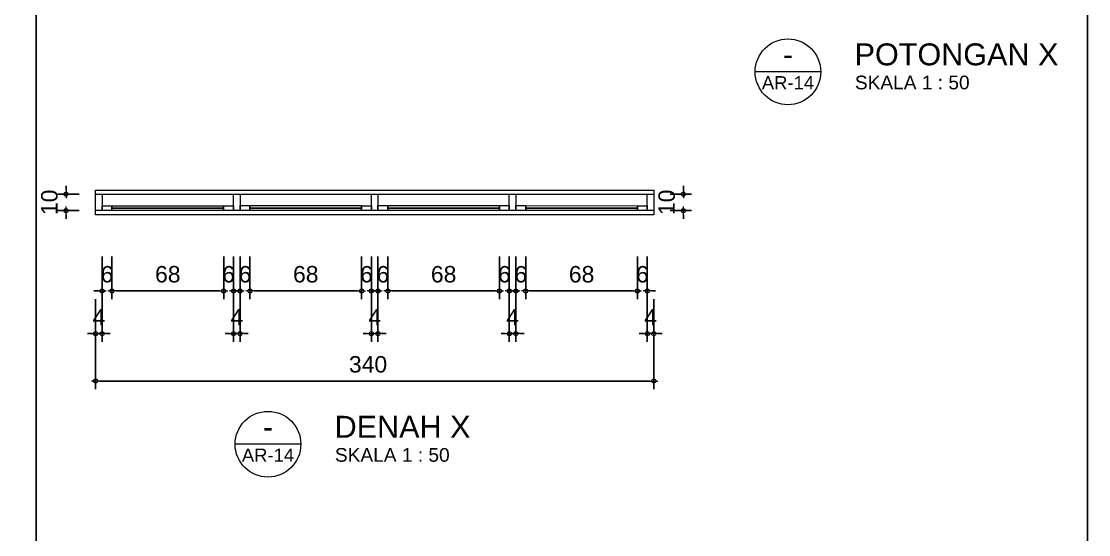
# Model space of a CAD drawing. Header units: inches. Extents: x 249 to 1192, y -18 to 440.
# Drawn here: x 263.77 to 276.77, y 130.47 to 136.71 of the extents above; entities that cross this region are included whole.
import ezdxf
from ezdxf.enums import TextEntityAlignment as Align

# ---------------------------------------------------------------- set-up
doc = ezdxf.new("R2010")
doc.units = ezdxf.units.IN
doc.header["$MEASUREMENT"] = 0
for name, color, linetype, lineweight in [('ars', 11, 'Continuous', 0), ('KUSEN', 16, 'Continuous', 15), ('lan', 7, 'Continuous', 15), ('NOT', 7, 'Continuous', 9), ('TEXS', 7, 'Continuous', 9)]:
    doc.layers.add(name, color=color, linetype=linetype, lineweight=lineweight)
doc.styles.add('S', font='SIMPLEX', dxfattribs={"width": 1.1})
doc.styles.get("Standard").update_dxf_attribs({"font": 'arial.ttf'})
doc.dimstyles.new('SK-50', dxfattribs={"dimtxt": 0.25, "dimasz": 0.1, "dimexe": 0.1, "dimexo": 0, "dimgap": 0.1, "dimtad": 1, "dimdec": 0, "dimlfac": 50, "dimzin": 12, "dimdsep": 46, "dimtxsty": 'Standard', "dimblk": 'BULAT', "dimcen": 0.1, "dimadec": 0, "dimazin": 3, "dimtfac": 1, "dimtdec": 0, "dimtix": 1, "dimtofl": 0, "dimtmove": 0, "dimatfit": 3, "dimldrblk": 'BULAT', "dimfxl": 0, "dimtolj": 1, "dimtzin": 0, "dimarcsym": 0})

# ---------------------------------------------------------------- blocks, each defined once
blk = doc.blocks.new('Ndtpd')
blk.add_line((0.747, 0), (-0.747, 0))
blk.add_circle((0, 0), 0.747)
at = {"color": 10, "style": 'S', "width": 1.1, "flags": 4}
blk.add_attdef('NO', text='', height=0.5, dxfattribs=at).set_placement((0, 0.148), align=Align.CENTER)
blk.add_attdef('NDTPD', (1.516, 0.148), '', height=0.5, dxfattribs=at)
at = {"color": 5, "style": 'S', "width": 1.1, "flags": 4}
blk.add_attdef('NOLBR', text='', height=0.3, dxfattribs=at).set_placement((0, -0.398), align=Align.CENTER)
blk.add_attdef('SKALA', (1.523, -0.398), '', height=0.3, dxfattribs=at)
blk = doc.blocks.new('BULAT')
for p, q in [((-1, 0), (1, 0)), ((0, -1), (0, 1))]:
    blk.add_line(p, q)
blk.add_circle((0, 0), 0.5)
blk = doc.blocks.new('*D795')
at = {"layer": 'DEFPOINTS', "color": 0}
for p in [(264.872, 133.852), (266.233, 133.852), (264.872, 133.432)]:
    blk.add_point(p, dxfattribs=at)
at = {"layer": 'TEXS', "color": 0, "lineweight": -2}
for p, q in [((264.872, 133.852), (264.872, 133.332)), ((266.233, 133.852), (266.233, 133.332)), ((266.183, 133.432), (264.922, 133.432))]:
    blk.add_line(p, q, dxfattribs=at)
at = {"layer": 'TEXS', "color": 0, "lineweight": -2, "xscale": 0.05, "yscale": 0.05, "zscale": 0.05}
for p, rotation in [((264.872, 133.432), 179.9999999999739), ((266.233, 133.432), 359.999999999974)]:
    blk.add_blockref('BULAT', p, dxfattribs=dict(at, rotation=rotation))
at = {"layer": 'TEXS', "color": 0, "insert": (265.552, 133.634), "char_height": 0.2, "attachment_point": 5}
blk.add_mtext('\\A1;68', dxfattribs=at)
blk = doc.blocks.new('*D796')
at = {"layer": 'DEFPOINTS', "color": 0}
for p in [(266.353, 133.332), (266.433, 133.332), (266.353, 132.913)]:
    blk.add_point(p, dxfattribs=at)
at = {"layer": 'TEXS', "color": 0, "lineweight": -2}
for p, q in [((266.353, 133.332), (266.353, 132.813)), ((266.433, 133.332), (266.433, 132.813)), ((266.303, 132.913), (266.253, 132.913)), ((266.483, 132.913), (266.533, 132.913))]:
    blk.add_line(p, q, dxfattribs=at)
at = {"layer": 'TEXS', "color": 0, "lineweight": -2, "xscale": 0.05, "yscale": 0.05, "zscale": 0.05}
for p, rotation in [((266.353, 132.913), 359.999999999974), ((266.433, 132.913), 179.9999999999739)]:
    blk.add_blockref('BULAT', p, dxfattribs=dict(at, rotation=rotation))
at = {"layer": 'TEXS', "color": 0, "insert": (266.393, 133.113), "char_height": 0.2, "attachment_point": 5}
blk.add_mtext('\\A1;4', dxfattribs=at)
blk = doc.blocks.new('*D797')
at = {"layer": 'DEFPOINTS', "color": 0}
for p in [(264.312, 134.61), (264.472, 134.61), (264.472, 134.41)]:
    blk.add_point(p, dxfattribs=at)
at = {"layer": 'TEXS', "color": 0, "lineweight": -2}
for p, q in [((264.472, 134.61), (264.212, 134.61)), ((264.312, 134.66), (264.312, 134.71)), ((264.472, 134.41), (264.212, 134.41)), ((264.312, 134.36), (264.312, 134.31))]:
    blk.add_line(p, q, dxfattribs=at)
at = {"layer": 'TEXS', "color": 0, "lineweight": -2, "xscale": 0.05, "yscale": 0.05, "zscale": 0.05}
for p, rotation in [((264.312, 134.61), 270), ((264.312, 134.41), 90)]:
    blk.add_blockref('BULAT', p, dxfattribs=dict(at, rotation=rotation))
at = {"layer": 'TEXS', "color": 0, "insert": (264.11, 134.51), "char_height": 0.2, "attachment_point": 5, "rotation": 90}
blk.add_mtext('\\A1;10', dxfattribs=at)
blk = doc.blocks.new('*D798')
at = {"layer": 'DEFPOINTS', "color": 0}
for p in [(264.672, 133.332), (271.474, 133.332), (271.474, 132.335)]:
    blk.add_point(p, dxfattribs=at)
at = {"layer": 'TEXS', "color": 0, "lineweight": -2}
for p, q in [((264.672, 133.332), (264.672, 132.235)), ((271.474, 133.332), (271.474, 132.235)), ((264.722, 132.335), (271.424, 132.335))]:
    blk.add_line(p, q, dxfattribs=at)
at = {"layer": 'TEXS', "color": 0, "lineweight": -2, "xscale": 0.05, "yscale": 0.05, "zscale": 0.05, "rotation": 180}
blk.add_blockref('BULAT', (264.672, 132.335), dxfattribs=at)
at = {"layer": 'TEXS', "color": 0, "lineweight": -2, "xscale": 0.05, "yscale": 0.05, "zscale": 0.05}
blk.add_blockref('BULAT', (271.474, 132.335), dxfattribs=at)
at = {"layer": 'TEXS', "color": 0, "insert": (267.992, 132.538), "char_height": 0.2, "attachment_point": 5}
blk.add_mtext('\\A1;340', dxfattribs=at)
blk = doc.blocks.new('*D799')
at = {"layer": 'DEFPOINTS', "color": 0}
for p in [(264.672, 133.332), (264.752, 133.332), (264.672, 132.913)]:
    blk.add_point(p, dxfattribs=at)
at = {"layer": 'TEXS', "color": 0, "lineweight": -2}
for p, q in [((264.672, 133.332), (264.672, 132.813)), ((264.752, 133.332), (264.752, 132.813)), ((264.622, 132.913), (264.572, 132.913)), ((264.802, 132.913), (264.852, 132.913))]:
    blk.add_line(p, q, dxfattribs=at)
at = {"layer": 'TEXS', "color": 0, "lineweight": -2, "xscale": 0.05, "yscale": 0.05, "zscale": 0.05}
for p, rotation in [((264.672, 132.913), 359.999999999974), ((264.752, 132.913), 179.9999999999739)]:
    blk.add_blockref('BULAT', p, dxfattribs=dict(at, rotation=rotation))
at = {"layer": 'TEXS', "color": 0, "insert": (264.712, 133.113), "char_height": 0.2, "attachment_point": 5}
blk.add_mtext('\\A1;4', dxfattribs=at)
blk = doc.blocks.new('*D800')
at = {"layer": 'DEFPOINTS', "color": 0}
for p in [(264.752, 133.852), (264.872, 133.852), (264.752, 133.432)]:
    blk.add_point(p, dxfattribs=at)
at = {"layer": 'TEXS', "color": 0, "lineweight": -2}
for p, q in [((264.752, 133.852), (264.752, 133.332)), ((264.872, 133.852), (264.872, 133.332)), ((264.702, 133.432), (264.652, 133.432)), ((264.922, 133.432), (264.972, 133.432))]:
    blk.add_line(p, q, dxfattribs=at)
at = {"layer": 'TEXS', "color": 0, "lineweight": -2, "xscale": 0.05, "yscale": 0.05, "zscale": 0.05}
for p, rotation in [((264.752, 133.432), 359.999999999974), ((264.872, 133.432), 179.9999999999739)]:
    blk.add_blockref('BULAT', p, dxfattribs=dict(at, rotation=rotation))
at = {"layer": 'TEXS', "color": 0, "insert": (264.812, 133.634), "char_height": 0.2, "attachment_point": 5}
blk.add_mtext('\\A1;6', dxfattribs=at)
blk = doc.blocks.new('*D801')
at = {"layer": 'DEFPOINTS', "color": 0}
for p in [(266.233, 133.852), (266.353, 133.852), (266.233, 133.432)]:
    blk.add_point(p, dxfattribs=at)
at = {"layer": 'TEXS', "color": 0, "lineweight": -2}
for p, q in [((266.233, 133.852), (266.233, 133.332)), ((266.353, 133.852), (266.353, 133.332)), ((266.183, 133.432), (266.133, 133.432)), ((266.403, 133.432), (266.453, 133.432))]:
    blk.add_line(p, q, dxfattribs=at)
at = {"layer": 'TEXS', "color": 0, "lineweight": -2, "xscale": 0.05, "yscale": 0.05, "zscale": 0.05}
for p, rotation in [((266.233, 133.432), 359.999999999974), ((266.353, 133.432), 179.9999999999739)]:
    blk.add_blockref('BULAT', p, dxfattribs=dict(at, rotation=rotation))
at = {"layer": 'TEXS', "color": 0, "insert": (266.293, 133.634), "char_height": 0.2, "attachment_point": 5}
blk.add_mtext('\\A1;6', dxfattribs=at)
blk = doc.blocks.new('*D802')
at = {"layer": 'DEFPOINTS', "color": 0}
for p in [(266.433, 133.852), (266.553, 133.852), (266.433, 133.432)]:
    blk.add_point(p, dxfattribs=at)
at = {"layer": 'TEXS', "color": 0, "lineweight": -2}
for p, q in [((266.433, 133.852), (266.433, 133.332)), ((266.553, 133.852), (266.553, 133.332)), ((266.383, 133.432), (266.333, 133.432)), ((266.603, 133.432), (266.653, 133.432))]:
    blk.add_line(p, q, dxfattribs=at)
at = {"layer": 'TEXS', "color": 0, "lineweight": -2, "xscale": 0.05, "yscale": 0.05, "zscale": 0.05}
for p, rotation in [((266.433, 133.432), 359.999999999974), ((266.553, 133.432), 179.9999999999739)]:
    blk.add_blockref('BULAT', p, dxfattribs=dict(at, rotation=rotation))
at = {"layer": 'TEXS', "color": 0, "insert": (266.493, 133.634), "char_height": 0.2, "attachment_point": 5}
blk.add_mtext('\\A1;6', dxfattribs=at)
blk = doc.blocks.new('*D803')
at = {"layer": 'DEFPOINTS', "color": 0}
for p in [(266.553, 133.852), (267.913, 133.852), (266.553, 133.432)]:
    blk.add_point(p, dxfattribs=at)
at = {"layer": 'TEXS', "color": 0, "lineweight": -2}
for p, q in [((266.553, 133.852), (266.553, 133.332)), ((267.913, 133.852), (267.913, 133.332)), ((267.863, 133.432), (266.603, 133.432))]:
    blk.add_line(p, q, dxfattribs=at)
at = {"layer": 'TEXS', "color": 0, "lineweight": -2, "xscale": 0.05, "yscale": 0.05, "zscale": 0.05}
for p, rotation in [((266.553, 133.432), 179.9999999999739), ((267.913, 133.432), 359.999999999974)]:
    blk.add_blockref('BULAT', p, dxfattribs=dict(at, rotation=rotation))
at = {"layer": 'TEXS', "color": 0, "insert": (267.233, 133.634), "char_height": 0.2, "attachment_point": 5}
blk.add_mtext('\\A1;68', dxfattribs=at)
blk = doc.blocks.new('*D804')
at = {"layer": 'DEFPOINTS', "color": 0}
for p in [(267.913, 133.852), (268.033, 133.852), (267.913, 133.432)]:
    blk.add_point(p, dxfattribs=at)
at = {"layer": 'TEXS', "color": 0, "lineweight": -2}
for p, q in [((267.913, 133.852), (267.913, 133.332)), ((268.033, 133.852), (268.033, 133.332)), ((267.863, 133.432), (267.813, 133.432)), ((268.083, 133.432), (268.133, 133.432))]:
    blk.add_line(p, q, dxfattribs=at)
at = {"layer": 'TEXS', "color": 0, "lineweight": -2, "xscale": 0.05, "yscale": 0.05, "zscale": 0.05}
for p, rotation in [((267.913, 133.432), 359.999999999974), ((268.033, 133.432), 179.9999999999739)]:
    blk.add_blockref('BULAT', p, dxfattribs=dict(at, rotation=rotation))
at = {"layer": 'TEXS', "color": 0, "insert": (267.973, 133.634), "char_height": 0.2, "attachment_point": 5}
blk.add_mtext('\\A1;6', dxfattribs=at)
blk = doc.blocks.new('*D805')
at = {"layer": 'DEFPOINTS', "color": 0}
for p in [(268.033, 133.332), (268.113, 133.332), (268.033, 132.913)]:
    blk.add_point(p, dxfattribs=at)
at = {"layer": 'TEXS', "color": 0, "lineweight": -2}
for p, q in [((268.033, 133.332), (268.033, 132.813)), ((268.113, 133.332), (268.113, 132.813)), ((267.983, 132.913), (267.933, 132.913)), ((268.163, 132.913), (268.213, 132.913))]:
    blk.add_line(p, q, dxfattribs=at)
at = {"layer": 'TEXS', "color": 0, "lineweight": -2, "xscale": 0.05, "yscale": 0.05, "zscale": 0.05}
for p, rotation in [((268.033, 132.913), 359.999999999974), ((268.113, 132.913), 179.9999999999739)]:
    blk.add_blockref('BULAT', p, dxfattribs=dict(at, rotation=rotation))
at = {"layer": 'TEXS', "color": 0, "insert": (268.073, 133.113), "char_height": 0.2, "attachment_point": 5}
blk.add_mtext('\\A1;4', dxfattribs=at)
blk = doc.blocks.new('*D806')
at = {"layer": 'DEFPOINTS', "color": 0}
for p in [(268.113, 133.852), (268.233, 133.852), (268.113, 133.432)]:
    blk.add_point(p, dxfattribs=at)
at = {"layer": 'TEXS', "color": 0, "lineweight": -2}
for p, q in [((268.113, 133.852), (268.113, 133.332)), ((268.233, 133.852), (268.233, 133.332)), ((268.063, 133.432), (268.013, 133.432)), ((268.283, 133.432), (268.333, 133.432))]:
    blk.add_line(p, q, dxfattribs=at)
at = {"layer": 'TEXS', "color": 0, "lineweight": -2, "xscale": 0.05, "yscale": 0.05, "zscale": 0.05}
for p, rotation in [((268.113, 133.432), 359.999999999974), ((268.233, 133.432), 179.9999999999739)]:
    blk.add_blockref('BULAT', p, dxfattribs=dict(at, rotation=rotation))
at = {"layer": 'TEXS', "color": 0, "insert": (268.173, 133.634), "char_height": 0.2, "attachment_point": 5}
blk.add_mtext('\\A1;6', dxfattribs=at)
blk = doc.blocks.new('*D807')
at = {"layer": 'DEFPOINTS', "color": 0}
for p in [(268.233, 133.852), (269.593, 133.852), (268.233, 133.432)]:
    blk.add_point(p, dxfattribs=at)
at = {"layer": 'TEXS', "color": 0, "lineweight": -2}
for p, q in [((268.233, 133.852), (268.233, 133.332)), ((269.593, 133.852), (269.593, 133.332)), ((269.543, 133.432), (268.283, 133.432))]:
    blk.add_line(p, q, dxfattribs=at)
at = {"layer": 'TEXS', "color": 0, "lineweight": -2, "xscale": 0.05, "yscale": 0.05, "zscale": 0.05}
for p, rotation in [((268.233, 133.432), 179.9999999999739), ((269.593, 133.432), 359.999999999974)]:
    blk.add_blockref('BULAT', p, dxfattribs=dict(at, rotation=rotation))
at = {"layer": 'TEXS', "color": 0, "insert": (268.913, 133.634), "char_height": 0.2, "attachment_point": 5}
blk.add_mtext('\\A1;68', dxfattribs=at)
blk = doc.blocks.new('*D808')
at = {"layer": 'DEFPOINTS', "color": 0}
for p in [(269.593, 133.852), (269.713, 133.852), (269.593, 133.432)]:
    blk.add_point(p, dxfattribs=at)
at = {"layer": 'TEXS', "color": 0, "lineweight": -2}
for p, q in [((269.593, 133.852), (269.593, 133.332)), ((269.713, 133.852), (269.713, 133.332)), ((269.543, 133.432), (269.493, 133.432)), ((269.763, 133.432), (269.813, 133.432))]:
    blk.add_line(p, q, dxfattribs=at)
at = {"layer": 'TEXS', "color": 0, "lineweight": -2, "xscale": 0.05, "yscale": 0.05, "zscale": 0.05}
for p, rotation in [((269.593, 133.432), 359.999999999974), ((269.713, 133.432), 179.9999999999739)]:
    blk.add_blockref('BULAT', p, dxfattribs=dict(at, rotation=rotation))
at = {"layer": 'TEXS', "color": 0, "insert": (269.653, 133.634), "char_height": 0.2, "attachment_point": 5}
blk.add_mtext('\\A1;6', dxfattribs=at)
blk = doc.blocks.new('*D809')
at = {"layer": 'DEFPOINTS', "color": 0}
for p in [(269.713, 133.332), (269.793, 133.332), (269.713, 132.913)]:
    blk.add_point(p, dxfattribs=at)
at = {"layer": 'TEXS', "color": 0, "lineweight": -2}
for p, q in [((269.713, 133.332), (269.713, 132.813)), ((269.793, 133.332), (269.793, 132.813)), ((269.663, 132.913), (269.613, 132.913)), ((269.843, 132.913), (269.893, 132.913))]:
    blk.add_line(p, q, dxfattribs=at)
at = {"layer": 'TEXS', "color": 0, "lineweight": -2, "xscale": 0.05, "yscale": 0.05, "zscale": 0.05}
for p, rotation in [((269.713, 132.913), 359.999999999974), ((269.793, 132.913), 179.9999999999739)]:
    blk.add_blockref('BULAT', p, dxfattribs=dict(at, rotation=rotation))
at = {"layer": 'TEXS', "color": 0, "insert": (269.753, 133.113), "char_height": 0.2, "attachment_point": 5}
blk.add_mtext('\\A1;4', dxfattribs=at)
blk = doc.blocks.new('*D810')
at = {"layer": 'DEFPOINTS', "color": 0}
for p in [(269.793, 133.852), (269.913, 133.852), (269.793, 133.432)]:
    blk.add_point(p, dxfattribs=at)
at = {"layer": 'TEXS', "color": 0, "lineweight": -2}
for p, q in [((269.793, 133.852), (269.793, 133.332)), ((269.913, 133.852), (269.913, 133.332)), ((269.743, 133.432), (269.693, 133.432)), ((269.963, 133.432), (270.013, 133.432))]:
    blk.add_line(p, q, dxfattribs=at)
at = {"layer": 'TEXS', "color": 0, "lineweight": -2, "xscale": 0.05, "yscale": 0.05, "zscale": 0.05}
for p, rotation in [((269.793, 133.432), 359.999999999974), ((269.913, 133.432), 179.9999999999739)]:
    blk.add_blockref('BULAT', p, dxfattribs=dict(at, rotation=rotation))
at = {"layer": 'TEXS', "color": 0, "insert": (269.853, 133.634), "char_height": 0.2, "attachment_point": 5}
blk.add_mtext('\\A1;6', dxfattribs=at)
blk = doc.blocks.new('*D811')
at = {"layer": 'DEFPOINTS', "color": 0}
for p in [(269.913, 133.852), (271.274, 133.852), (269.913, 133.432)]:
    blk.add_point(p, dxfattribs=at)
at = {"layer": 'TEXS', "color": 0, "lineweight": -2}
for p, q in [((269.913, 133.852), (269.913, 133.332)), ((271.274, 133.852), (271.274, 133.332)), ((271.224, 133.432), (269.963, 133.432))]:
    blk.add_line(p, q, dxfattribs=at)
at = {"layer": 'TEXS', "color": 0, "lineweight": -2, "xscale": 0.05, "yscale": 0.05, "zscale": 0.05}
for p, rotation in [((269.913, 133.432), 179.9999999999739), ((271.274, 133.432), 359.999999999974)]:
    blk.add_blockref('BULAT', p, dxfattribs=dict(at, rotation=rotation))
at = {"layer": 'TEXS', "color": 0, "insert": (270.594, 133.634), "char_height": 0.2, "attachment_point": 5}
blk.add_mtext('\\A1;68', dxfattribs=at)
blk = doc.blocks.new('*D812')
at = {"layer": 'DEFPOINTS', "color": 0}
for p in [(271.274, 133.852), (271.394, 133.852), (271.274, 133.432)]:
    blk.add_point(p, dxfattribs=at)
at = {"layer": 'TEXS', "color": 0, "lineweight": -2}
for p, q in [((271.274, 133.852), (271.274, 133.332)), ((271.394, 133.852), (271.394, 133.332)), ((271.224, 133.432), (271.174, 133.432)), ((271.444, 133.432), (271.494, 133.432))]:
    blk.add_line(p, q, dxfattribs=at)
at = {"layer": 'TEXS', "color": 0, "lineweight": -2, "xscale": 0.05, "yscale": 0.05, "zscale": 0.05}
for p, rotation in [((271.274, 133.432), 359.999999999974), ((271.394, 133.432), 179.9999999999739)]:
    blk.add_blockref('BULAT', p, dxfattribs=dict(at, rotation=rotation))
at = {"layer": 'TEXS', "color": 0, "insert": (271.334, 133.634), "char_height": 0.2, "attachment_point": 5}
blk.add_mtext('\\A1;6', dxfattribs=at)
blk = doc.blocks.new('*D813')
at = {"layer": 'DEFPOINTS', "color": 0}
for p in [(271.394, 133.332), (271.474, 133.332), (271.394, 132.913)]:
    blk.add_point(p, dxfattribs=at)
at = {"layer": 'TEXS', "color": 0, "lineweight": -2}
for p, q in [((271.394, 133.332), (271.394, 132.813)), ((271.474, 133.332), (271.474, 132.813)), ((271.344, 132.913), (271.294, 132.913)), ((271.524, 132.913), (271.574, 132.913))]:
    blk.add_line(p, q, dxfattribs=at)
at = {"layer": 'TEXS', "color": 0, "lineweight": -2, "xscale": 0.05, "yscale": 0.05, "zscale": 0.05}
for p, rotation in [((271.394, 132.913), 359.999999999974), ((271.474, 132.913), 179.9999999999739)]:
    blk.add_blockref('BULAT', p, dxfattribs=dict(at, rotation=rotation))
at = {"layer": 'TEXS', "color": 0, "insert": (271.434, 133.113), "char_height": 0.2, "attachment_point": 5}
blk.add_mtext('\\A1;4', dxfattribs=at)
blk = doc.blocks.new('*D814')
at = {"layer": 'DEFPOINTS', "color": 0}
for p in [(271.674, 134.61), (271.834, 134.61), (271.674, 134.41)]:
    blk.add_point(p, dxfattribs=at)
at = {"layer": 'TEXS', "color": 0, "lineweight": -2}
for p, q in [((271.674, 134.61), (271.934, 134.61)), ((271.834, 134.66), (271.834, 134.71)), ((271.674, 134.41), (271.934, 134.41)), ((271.834, 134.36), (271.834, 134.31))]:
    blk.add_line(p, q, dxfattribs=at)
at = {"layer": 'TEXS', "color": 0, "lineweight": -2, "xscale": 0.05, "yscale": 0.05, "zscale": 0.05}
for p, rotation in [((271.834, 134.61), 270), ((271.834, 134.41), 90)]:
    blk.add_blockref('BULAT', p, dxfattribs=dict(at, rotation=rotation))
at = {"layer": 'TEXS', "color": 0, "insert": (271.631, 134.51), "char_height": 0.2, "attachment_point": 5, "rotation": 90}
blk.add_mtext('\\A1;10', dxfattribs=at)

msp = doc.modelspace()

# ---------------------------------------------------------------- linework, layer by layer
at = {"layer": 'ars'}
for points in [[(264.8722, 134.4446), (266.2326, 134.4446), (266.2326, 134.4346), (264.8722, 134.4346)], [(266.5526, 134.4447), (267.913, 134.4447), (267.913, 134.4347), (266.5526, 134.4347)], [(268.233, 134.4447), (269.5934, 134.4447), (269.5934, 134.4347), (268.233, 134.4347)], [(269.9134, 134.4447), (271.2737, 134.4447), (271.2737, 134.4347), (269.9134, 134.4347)]]:
    msp.add_lwpolyline(points, close=True, dxfattribs=at)
at = {"layer": 'KUSEN'}
for points in [[(264.6722, 134.6096), (271.4737, 134.6096), (271.4737, 134.4096), (264.6722, 134.4096)], [(264.6722, 134.6096), (264.7522, 134.6096), (264.7522, 134.4096), (264.6722, 134.4096)], [(266.3526, 134.6096), (266.4326, 134.6096), (266.4326, 134.4096), (266.3526, 134.4096)], [(268.033, 134.6096), (268.113, 134.6096), (268.113, 134.4096), (268.033, 134.4096)], [(269.7134, 134.6096), (269.7934, 134.6096), (269.7934, 134.4096), (269.7134, 134.4096)], [(271.3937, 134.6096), (271.4737, 134.6096), (271.4737, 134.4096), (271.3937, 134.4096)], [(264.7522, 134.4095), (264.7522, 134.4696), (264.8722, 134.4696), (264.8722, 134.4096)], [(264.8722, 134.4696), (266.2326, 134.4696), (266.2326, 134.4096), (264.8722, 134.4096)], [(266.2326, 134.4095), (266.2326, 134.4696), (266.3526, 134.4696), (266.3526, 134.4096)], [(266.4326, 134.4096), (266.4326, 134.4697), (266.5526, 134.4697), (266.5526, 134.4097)], [(266.5526, 134.4697), (267.913, 134.4697), (267.913, 134.4095), (266.5526, 134.4096)], [(267.913, 134.4095), (267.913, 134.4696), (268.033, 134.4696), (268.033, 134.4096)], [(268.113, 134.4096), (268.113, 134.4697), (268.233, 134.4697), (268.233, 134.4097)], [(268.233, 134.4697), (269.5934, 134.4697), (269.5934, 134.4096), (268.233, 134.4096)], [(269.5934, 134.4096), (269.5934, 134.4697), (269.7134, 134.4697), (269.7134, 134.4097)], [(269.7934, 134.4096), (269.7934, 134.4697), (269.9134, 134.4697), (269.9134, 134.4097)], [(269.9134, 134.4697), (271.2737, 134.4696), (271.2737, 134.4095), (269.9134, 134.4097)], [(271.2737, 134.4095), (271.2737, 134.4696), (271.3937, 134.4696), (271.3937, 134.4096)]]:
    msp.add_lwpolyline(points, close=True, dxfattribs=at)
at = {"layer": 'lan', "ltscale": 0.1}
msp.add_lwpolyline([(264.6722, 134.6596), (271.4737, 134.6596), (271.4737, 134.3596), (264.6722, 134.3596)], close=True, dxfattribs=at)
at = {"layer": 'TEXS'}
for points in [[(251.3016, 124.863), (263.9483, 124.863), (263.9483, 144.8998), (251.3016, 144.8998)], [(263.9483, 124.863), (276.7565, 124.863), (276.7565, 144.8998), (263.9483, 144.8998)], [(276.7565, 124.863), (286.2039, 124.863), (286.2039, 144.8998), (276.7565, 144.8998)]]:
    msp.add_lwpolyline(points, close=True, dxfattribs=at)

# ---------------------------------------------------------------- block references
at = {"layer": 'NOT', "lineweight": 0}
ref = msp.add_blockref('Ndtpd', (273.1082, 136.0985), dxfattribs=dict(at, xscale=0.5354752342703932, yscale=0.5354752342703932, zscale=0.5354752342703932))
ref.add_attrib('NO', '-', dxfattribs={"layer": '0', "height": 0.2667, "flags": 4}).set_placement((273.108, 136.1775), align=Align.CENTER)
ref.add_attrib('NDTPD', 'POTONGAN X', (273.92, 136.1775), dxfattribs={"layer": '0', "height": 0.26667, "flags": 4})
ref.add_attrib('NOLBR', 'AR-14', dxfattribs={"layer": '0', "height": 0.16064, "flags": 4}).set_placement((273.108, 135.8852), align=Align.CENTER)
ref.add_attrib('SKALA', 'SKALA 1 : 50', (273.9238, 135.8852), dxfattribs={"layer": '0', "height": 0.166667, "flags": 4})
ref = msp.add_blockref('Ndtpd', (266.773, 131.5666), dxfattribs=dict(at, xscale=0.5354752342703932, yscale=0.5354752342703932, zscale=0.5354752342703932))
ref.add_attrib('NO', '-', dxfattribs={"layer": '0', "height": 0.2667, "flags": 4}).set_placement((266.7727, 131.6456), align=Align.CENTER)
ref.add_attrib('NDTPD', 'DENAH X', (267.5848, 131.6456), dxfattribs={"layer": '0', "height": 0.26667, "flags": 4})
ref.add_attrib('NOLBR', 'AR-14', dxfattribs={"layer": '0', "height": 0.16064, "flags": 4}).set_placement((266.7727, 131.3533), align=Align.CENTER)
ref.add_attrib('SKALA', 'SKALA 1 : 50', (267.5886, 131.3533), dxfattribs={"layer": '0', "height": 0.166667, "flags": 4})

# ---------------------------------------------------------------- dimensions: what is measured, and where the dimension line sits
at = {"layer": 'TEXS'}
for base, p1, p2, angle, picture, middle in [((264.3124, 134.6096), (264.4722, 134.4096), (264.4722, 134.6096), 90, '*D797', (264.3124, 134.5096)), ((271.8335, 134.6096), (271.6737, 134.4096), (271.6737, 134.6096), 90, '*D814', (271.8335, 134.5096)), ((264.7522, 133.4322), (264.8722, 133.8518), (264.7522, 133.8518), 180, '*D800', (264.8122, 133.4322)), ((264.8722, 133.4322), (266.2326, 133.8518), (264.8722, 133.8518), 180, '*D795', (265.5524, 133.4322)), ((266.2326, 133.4322), (266.3526, 133.8518), (266.2326, 133.8518), 180, '*D801', (266.2926, 133.4322)), ((266.4326, 133.4322), (266.5526, 133.8518), (266.4326, 133.8518), 180, '*D802', (266.4926, 133.4322)), ((266.5526, 133.4322), (267.913, 133.8518), (266.5526, 133.8518), 180, '*D803', (267.2328, 133.4322)), ((267.913, 133.4322), (268.033, 133.8518), (267.913, 133.8518), 180, '*D804', (267.973, 133.4322)), ((268.113, 133.4322), (268.233, 133.8518), (268.113, 133.8518), 180, '*D806', (268.173, 133.4322)), ((268.233, 133.4322), (269.5934, 133.8518), (268.233, 133.8518), 180, '*D807', (268.9132, 133.4322)), ((269.5934, 133.4322), (269.7134, 133.8518), (269.5934, 133.8518), 180, '*D808', (269.6534, 133.4322)), ((269.7934, 133.4322), (269.9134, 133.8518), (269.7934, 133.8518), 180, '*D810', (269.8534, 133.4322)), ((269.9134, 133.4322), (271.2737, 133.8518), (269.9134, 133.8518), 180, '*D811', (270.5935, 133.4322)), ((271.2737, 133.4322), (271.3937, 133.8518), (271.2737, 133.8518), 180, '*D812', (271.3337, 133.4322)), ((264.6722, 132.9127), (264.7522, 133.3322), (264.6722, 133.3322), 180, '*D799', (264.7122, 132.9127)), ((266.3526, 132.9127), (266.4326, 133.3322), (266.3526, 133.3322), 180, '*D796', (266.3926, 132.9127)), ((268.033, 132.9127), (268.113, 133.3322), (268.033, 133.3322), 180, '*D805', (268.073, 132.9127)), ((269.7134, 132.9127), (269.7934, 133.3322), (269.7134, 133.3322), 180, '*D809', (269.7534, 132.9127)), ((271.3937, 132.9127), (271.4737, 133.3322), (271.3937, 133.3322), 180, '*D813', (271.4337, 132.9127))]:
    dim = msp.add_linear_dim(base=base, p1=p1, p2=p2, angle=angle, dimstyle='SK-50', override={"dimtxt": 0.2, "dimasz": 0.05}, dxfattribs=at)
    dim.commit()
    dim.dimension.update_dxf_attribs({"geometry": picture, "text_midpoint": middle, "dimtype": 160})
dim = msp.add_linear_dim(base=(271.4737, 132.3353), p1=(264.6722, 133.3322), p2=(271.4737, 133.3322), dimstyle='SK-50', override={"dimtxt": 0.2, "dimasz": 0.05}, dxfattribs=at)
dim.commit()
dim.dimension.update_dxf_attribs({"geometry": '*D798', "text_midpoint": (267.9922, 132.3353), "dimtype": 160})

doc.saveas('drawing.dxf')
